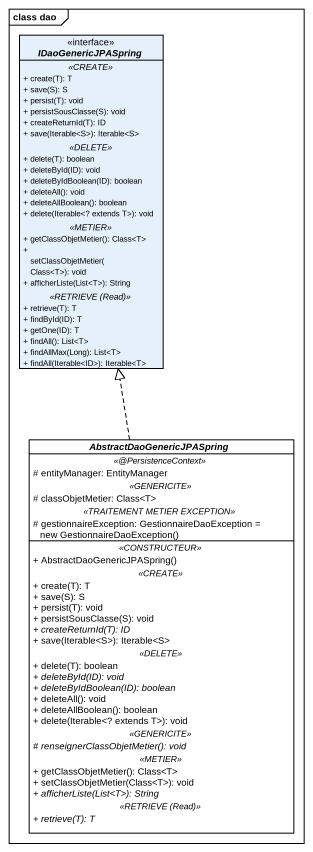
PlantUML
@startuml
mainframe class dao
hide circle
hide empty members
skinparam classAttributeIconSize 0
interface IDaoGenericJPASpring {
  .. <<CREATE>> ..
  + create(T): T
  + save(S): S
  + persist(T): void
  + persistSousClasse(S): void
  + createReturnId(T): ID
  + save(Iterable~<S>): Iterable~<S>
  .. <<DELETE>> ..
  + delete(T): boolean
  + deleteById(ID): void
  + deleteByIdBoolean(ID): boolean
  + deleteAll(): void
  + deleteAllBoolean(): boolean
  + delete(Iterable<? extends T>): void
  .. <<METIER>> ..
  + getClassObjetMetier(): Class<T>
  + setClassObjetMetier(Class<T>): void
  + afficherListe(List<T>): String
  .. <<RETRIEVE (Read)>> ..
  + retrieve(T): T
  + findById(ID): T
  + getOne(ID): T
  + findAll(): List<T>
  + findAllMax(Long): List<T>
  + findAll(Iterable<ID>): Iterable<T>
}
abstract class AbstractDaoGenericJPASpring #FFFFFF {
  .. <<@PersistenceContext>> ..
  # entityManager: EntityManager
  .. <<GENERICITE>> ..
  # classObjetMetier: Class<T>
  .. <<TRAITEMENT METIER EXCEPTION>> ..
  {field} # gestionnaireException: GestionnaireDaoException = new GestionnaireDaoException()
  .. <<CONSTRUCTEUR>> ..
  + AbstractDaoGenericJPASpring()
  .. <<CREATE>> ..
  + create(T): T
  + save(S): S
  + persist(T): void
  + persistSousClasse(S): void
  {abstract} + createReturnId(T): ID
  + save(Iterable~<S>): Iterable~<S>
  .. <<DELETE>> ..
  + delete(T): boolean
  {abstract} + deleteById(ID): void
  {abstract} + deleteByIdBoolean(ID): boolean
  + deleteAll(): void
  + deleteAllBoolean(): boolean
  + delete(Iterable<? extends T>): void
  .. <<GENERICITE>> ..
  {abstract} # renseignerClassObjetMetier(): void
  .. <<METIER>> ..
  + getClassObjetMetier(): Class<T>
  + setClassObjetMetier(Class<T>): void
  {abstract} + afficherListe(List<T>): String
  .. <<RETRIEVE (Read)>> ..
  {abstract} + retrieve(T): T
}
AbstractDaoGenericJPASpring .up.|> IDaoGenericJPASpring
@enduml
